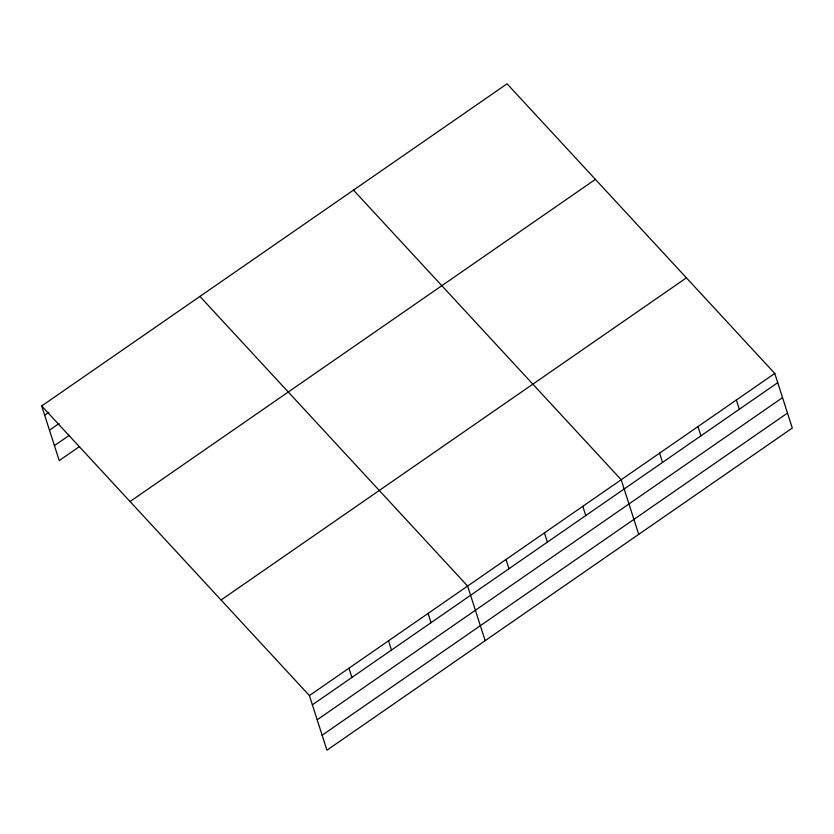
<?xml version="1.0" encoding="UTF-8"?>
<svg xmlns="http://www.w3.org/2000/svg" width="834" height="834" viewBox="0 0 834 834"><rect width="100%" height="100%" fill="white"/><g stroke="black" fill="none" stroke-linecap="round" stroke-linejoin="round"><path stroke-width="1.25" d="M41.7 405.96L507.062 83.807L774.765 373.423L792.3 428.04L326.938 750.193L309.404 695.577L41.7 405.96L59.235 460.577L79.553 446.513M44.671 415.207L48.945 412.246M49.477 430.177L59.099 423.516M54.429 445.606L69.399 435.244M130.041 501.536L595.403 179.373M221.062 600L686.424 277.847M309.404 695.577L774.765 373.423M312.375 704.824L777.736 382.67M317.181 719.794L782.542 397.641M322.132 735.223L787.494 413.07M353.491 190.11L621.194 479.738L638.729 534.354M199.92 296.424L467.624 586.052L485.159 640.668M736.37 399.997L739.341 409.244M697.975 426.581L700.946 435.828M659.59 453.154L662.55 462.401M582.799 506.311L585.77 515.558M544.414 532.895L547.375 542.131M506.019 559.468L508.99 568.715M428.071 613.428L431.042 622.675M388.519 640.814L391.48 650.061M348.956 668.201L351.927 677.437"/></g></svg>
